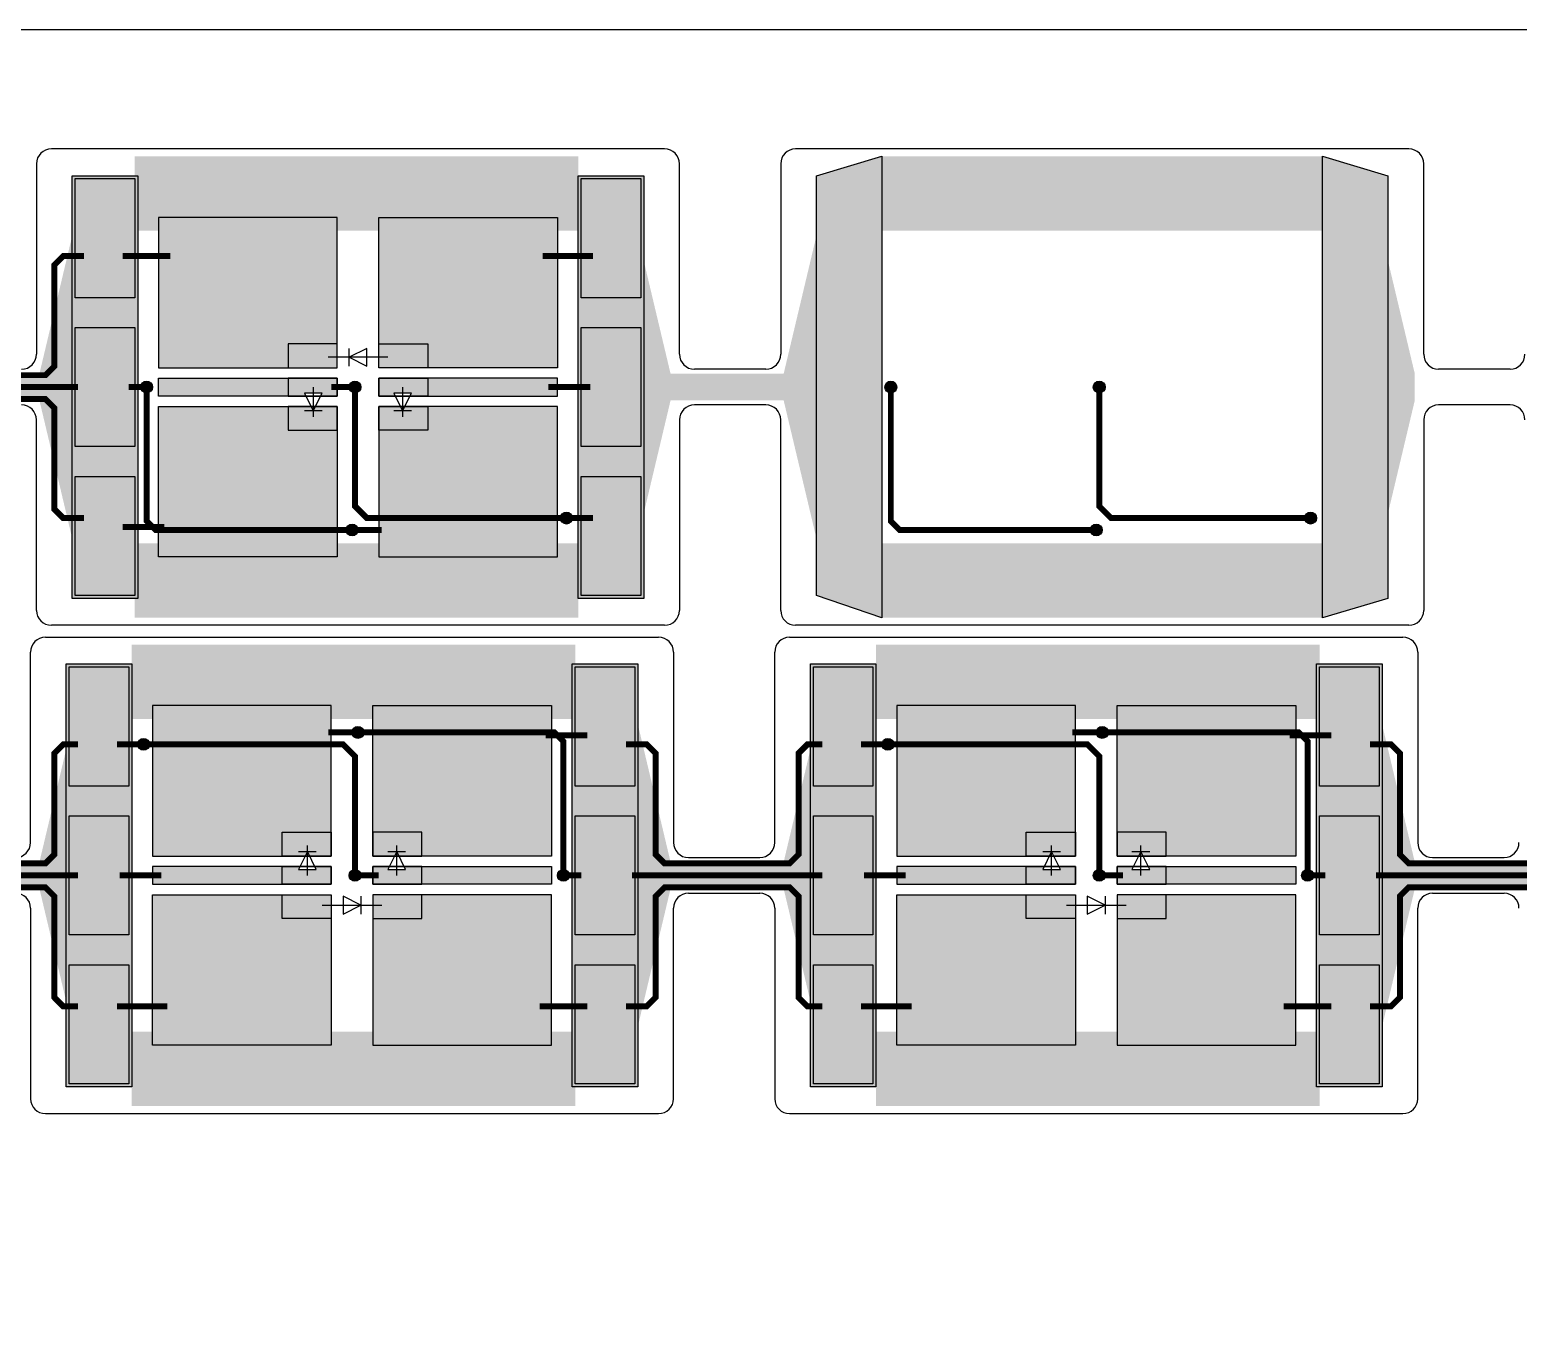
# Model space of a CAD drawing. Extents: x 1822 to 2392, y 725 to 1125.
# Drawn here: x 1937.3 to 2037.3, y 1037.2 to 1125.2 of the extents above; entities that cross this region are included whole.
import ezdxf

# ---------------------------------------------------------------- set-up
doc = ezdxf.new("R2010")
doc.units = 0
doc.header["$LTSCALE"] = 0.2
doc.layers.get('0').update_dxf_attribs({"linetype": 'CONTINUOUS'})
for name, color, linetype in [('BS', 1, 'CONTINUOUS'), ('Durchsteiger', 3, 'CONTINUOUS'), ('LED', 7, 'CONTINUOUS'), ('LS', 5, 'CONTINUOUS'), ('Rand', 6, 'CONTINUOUS')]:
    doc.layers.add(name, color=color, linetype=linetype)

# ---------------------------------------------------------------- blocks, each defined once
blk = doc.blocks.new('A2Q')
blk.add_lwpolyline([(0, 0), (570, 0), (570, 400), (0, 400)], close=True)

msp = doc.modelspace()

# ---------------------------------------------------------------- hatches: boundary and pattern name
at = {"layer": 'BS'}
h = msp.add_hatch(color=256, dxfattribs=at)
h.paths.add_polyline_path([(1944.4, 1095.2), (1940.4, 1095.2), (1940.4, 1087.2), (1944.4, 1087.2)])
h.paths.add_polyline_path([(1944.4, 1105.2), (1940.4, 1105.2), (1940.4, 1097.2), (1944.4, 1097.2)])
h.paths.add_polyline_path([(1944.4, 1115.2), (1940.4, 1115.2), (1940.4, 1107.2), (1944.4, 1107.2)])
h = msp.add_hatch(color=256, dxfattribs=at)
h.paths.add_polyline_path([(1978.4, 1095.2), (1974.4, 1095.2), (1974.4, 1087.2), (1978.4, 1087.2)])
h.paths.add_polyline_path([(1978.4, 1105.2), (1974.4, 1105.2), (1974.4, 1097.2), (1978.4, 1097.2)])
h.paths.add_polyline_path([(1978.4, 1115.2), (1974.4, 1115.2), (1974.4, 1107.2), (1978.4, 1107.2)])
h = msp.add_hatch(color=256, dxfattribs=at)
h.paths.add_polyline_path([(1972.8, 1089.8), (1972.8, 1099.9), (1964.1, 1099.9), (1964.1, 1098.3), (1960.8, 1098.3), (1960.8, 1089.8)])
h.paths.add_polyline_path([(1972.8, 1100.6), (1972.8, 1101.8), (1964.1, 1101.8), (1964.1, 1100.6)])
h.paths.add_polyline_path([(1972.8, 1102.5), (1972.8, 1112.6), (1960.8, 1112.6), (1960.8, 1104.1), (1964.1, 1104.1), (1964.1, 1102.5)])
h.paths.add_polyline_path([(1954.7, 1102.5), (1954.7, 1104.1), (1958, 1104.1), (1958, 1112.6), (1946, 1112.6), (1946, 1102.5)])
h.paths.add_polyline_path([(1954.7, 1100.6), (1954.7, 1101.8), (1946, 1101.8), (1946, 1100.6)])
h.paths.add_polyline_path([(1958, 1089.8), (1958, 1098.3), (1954.7, 1098.3), (1954.7, 1099.9), (1946, 1099.9), (1946, 1089.8)])
h.paths.add_polyline_path([(1958, 1098.3), (1958, 1099.9), (1956.55, 1099.9), (1956.4, 1099.6), (1956.25, 1099.9), (1954.7, 1099.9), (1954.7, 1098.3)], flags=17)
h.paths.add_polyline_path([(1958, 1100.6), (1958, 1101.8), (1954.7, 1101.8), (1954.7, 1100.6), (1955.9, 1100.6), (1955.8, 1100.8), (1957, 1100.8), (1956.9, 1100.6)])
h.paths.add_polyline_path([(1958, 1102.5), (1958, 1104.1), (1954.7, 1104.1), (1954.7, 1102.5)], flags=17)
h.paths.add_polyline_path([(1964.1, 1102.5), (1964.1, 1104.1), (1960.8, 1104.1), (1960.8, 1102.5)], flags=16)
h.paths.add_polyline_path([(1964.1, 1100.6), (1964.1, 1101.8), (1960.8, 1101.8), (1960.8, 1100.6), (1961.9, 1100.6), (1961.8, 1100.8), (1963, 1100.8), (1962.9, 1100.6)])
h.paths.add_polyline_path([(1964.1, 1098.3), (1964.1, 1099.9), (1962.55, 1099.9), (1962.4, 1099.6), (1962.25, 1099.9), (1960.8, 1099.9), (1960.8, 1098.3)], flags=17)
h = msp.add_hatch(color=256, dxfattribs=at)
h.paths.add_polyline_path([(1944, 1082.4), (1940, 1082.4), (1940, 1074.4), (1944, 1074.4)])
h.paths.add_polyline_path([(1944, 1072.4), (1940, 1072.4), (1940, 1064.4), (1944, 1064.4)])
h.paths.add_polyline_path([(1944, 1062.4), (1940, 1062.4), (1940, 1054.4), (1944, 1054.4)])
h = msp.add_hatch(color=256, dxfattribs=at)
h.paths.add_polyline_path([(1978, 1082.4), (1974, 1082.4), (1974, 1074.4), (1978, 1074.4)])
h.paths.add_polyline_path([(1978, 1072.4), (1974, 1072.4), (1974, 1064.4), (1978, 1064.4)])
h.paths.add_polyline_path([(1978, 1062.4), (1974, 1062.4), (1974, 1054.4), (1978, 1054.4)])
h = msp.add_hatch(color=256, dxfattribs=at)
h.paths.add_polyline_path([(1994, 1082.4), (1990, 1082.4), (1990, 1074.4), (1994, 1074.4)])
h.paths.add_polyline_path([(1994, 1072.4), (1990, 1072.4), (1990, 1064.4), (1994, 1064.4)])
h.paths.add_polyline_path([(1994, 1062.4), (1990, 1062.4), (1990, 1054.4), (1994, 1054.4)])
h = msp.add_hatch(color=256, dxfattribs=at)
h.paths.add_polyline_path([(2028, 1082.4), (2024, 1082.4), (2024, 1074.4), (2028, 1074.4)])
h.paths.add_polyline_path([(2028, 1072.4), (2024, 1072.4), (2024, 1064.4), (2028, 1064.4)])
h.paths.add_polyline_path([(2028, 1062.4), (2024, 1062.4), (2024, 1054.4), (2028, 1054.4)])
h = msp.add_hatch(color=256, dxfattribs=at)
h.paths.add_polyline_path([(1945.6, 1079.8), (1945.6, 1069.7), (1954.3, 1069.7), (1954.3, 1071.3), (1957.6, 1071.3), (1957.6, 1079.8)])
h.paths.add_polyline_path([(1945.6, 1069), (1945.6, 1067.8), (1954.3, 1067.8), (1954.3, 1069)])
h.paths.add_polyline_path([(1945.6, 1067.1), (1945.6, 1057), (1957.6, 1057), (1957.6, 1065.5), (1954.3, 1065.5), (1954.3, 1067.1)])
h.paths.add_polyline_path([(1963.7, 1067.1), (1963.7, 1065.5), (1960.4, 1065.5), (1960.4, 1057), (1972.4, 1057), (1972.4, 1067.1)])
h.paths.add_polyline_path([(1963.7, 1069), (1963.7, 1067.8), (1972.4, 1067.8), (1972.4, 1069)])
h.paths.add_polyline_path([(1960.4, 1079.8), (1960.4, 1071.3), (1963.7, 1071.3), (1963.7, 1069.7), (1972.4, 1069.7), (1972.4, 1079.8)])
h.paths.add_polyline_path([(1960.4, 1071.3), (1960.4, 1069.7), (1961.85, 1069.7), (1962, 1070), (1962.15, 1069.7), (1963.7, 1069.7), (1963.7, 1071.3)], flags=17)
h.paths.add_polyline_path([(1960.4, 1069), (1960.4, 1067.8), (1963.7, 1067.8), (1963.7, 1069), (1962.5, 1069), (1962.6, 1068.8), (1961.4, 1068.8), (1961.5, 1069)])
h.paths.add_polyline_path([(1960.4, 1067.1), (1960.4, 1065.5), (1963.7, 1065.5), (1963.7, 1067.1)], flags=17)
h.paths.add_polyline_path([(1954.3, 1067.1), (1954.3, 1065.5), (1957.6, 1065.5), (1957.6, 1067.1)], flags=16)
h.paths.add_polyline_path([(1954.3, 1069), (1954.3, 1067.8), (1957.6, 1067.8), (1957.6, 1069), (1956.5, 1069), (1956.6, 1068.8), (1955.4, 1068.8), (1955.5, 1069)])
h.paths.add_polyline_path([(1954.3, 1071.3), (1954.3, 1069.7), (1955.85, 1069.7), (1956, 1070), (1956.15, 1069.7), (1957.6, 1069.7), (1957.6, 1071.3)], flags=17)
h = msp.add_hatch(color=256, dxfattribs=at)
h.paths.add_polyline_path([(1995.6, 1079.8), (1995.6, 1069.7), (2004.3, 1069.7), (2004.3, 1071.3), (2007.6, 1071.3), (2007.6, 1079.8)])
h.paths.add_polyline_path([(1995.6, 1069), (1995.6, 1067.8), (2004.3, 1067.8), (2004.3, 1069)])
h.paths.add_polyline_path([(1995.6, 1067.1), (1995.6, 1057), (2007.6, 1057), (2007.6, 1065.5), (2004.3, 1065.5), (2004.3, 1067.1)])
h.paths.add_polyline_path([(2013.7, 1067.1), (2013.7, 1065.5), (2010.4, 1065.5), (2010.4, 1057), (2022.4, 1057), (2022.4, 1067.1)])
h.paths.add_polyline_path([(2013.7, 1069), (2013.7, 1067.8), (2022.4, 1067.8), (2022.4, 1069)])
h.paths.add_polyline_path([(2010.4, 1079.8), (2010.4, 1071.3), (2013.7, 1071.3), (2013.7, 1069.7), (2022.4, 1069.7), (2022.4, 1079.8)])
h.paths.add_polyline_path([(2010.4, 1071.3), (2010.4, 1069.7), (2011.85, 1069.7), (2012, 1070), (2012.15, 1069.7), (2013.7, 1069.7), (2013.7, 1071.3)], flags=17)
h.paths.add_polyline_path([(2010.4, 1069), (2010.4, 1067.8), (2013.7, 1067.8), (2013.7, 1069), (2012.5, 1069), (2012.6, 1068.8), (2011.4, 1068.8), (2011.5, 1069)])
h.paths.add_polyline_path([(2010.4, 1067.1), (2010.4, 1065.5), (2013.7, 1065.5), (2013.7, 1067.1)], flags=17)
h.paths.add_polyline_path([(2004.3, 1067.1), (2004.3, 1065.5), (2007.6, 1065.5), (2007.6, 1067.1)], flags=16)
h.paths.add_polyline_path([(2004.3, 1069), (2004.3, 1067.8), (2007.6, 1067.8), (2007.6, 1069), (2006.5, 1069), (2006.6, 1068.8), (2005.4, 1068.8), (2005.5, 1069)])
h.paths.add_polyline_path([(2004.3, 1071.3), (2004.3, 1069.7), (2005.85, 1069.7), (2006, 1070), (2006.15, 1069.7), (2007.6, 1069.7), (2007.6, 1071.3)], flags=17)
at = {"layer": 'Durchsteiger'}
for points in [[(1945.2, 1100.8, 1), (1945.2, 1101.6, 1)], [(1959.2, 1100.8, 1), (1959.2, 1101.6, 1)], [(1995.2, 1100.8, 1), (1995.2, 1101.6, 1)], [(2009.2, 1100.8, 1), (2009.2, 1101.6, 1)], [(1959, 1091.2, 1), (1959, 1092, 1)], [(1973.4, 1092, 1), (1973.4, 1092.8, 1)], [(2009, 1091.2, 1), (2009, 1092, 1)], [(2023.4, 1092, 1), (2023.4, 1092.8, 1)], [(1959.4, 1078.4, 1), (1959.4, 1077.6, 1)], [(2009.4, 1078.4, 1), (2009.4, 1077.6, 1)], [(1945, 1077.6, 1), (1945, 1076.8, 1)], [(1995, 1077.6, 1), (1995, 1076.8, 1)], [(1959.2, 1068.8, 1), (1959.2, 1068, 1)], [(1973.2, 1068.8, 1), (1973.2, 1068, 1)], [(2009.2, 1068.8, 1), (2009.2, 1068, 1)], [(2023.2, 1068.8, 1), (2023.2, 1068, 1)]]:
    msp.add_hatch(color=256, dxfattribs=at).paths.add_polyline_path(points)
at = {"layer": 'LS'}
for points in [[(1994.6, 1116.7), (1990.2, 1115.4), (1990.2, 1087.2), (1994.6, 1085.7)], [(2028.6, 1115.4), (2024.2, 1116.7), (2024.2, 1085.7), (2028.6, 1087)], [(1944.6, 1115.4), (1940.2, 1115.4), (1940.2, 1087), (1944.6, 1087)], [(1978.6, 1115.4), (1974.2, 1115.4), (1974.2, 1087), (1978.6, 1087)], [(1944.2, 1082.6), (1939.8, 1082.6), (1939.8, 1054.2), (1944.2, 1054.2)], [(1978.2, 1082.6), (1973.8, 1082.6), (1973.8, 1054.2), (1978.2, 1054.2)], [(1994.2, 1082.6), (1989.8, 1082.6), (1989.8, 1054.2), (1994.2, 1054.2)], [(2028.2, 1082.6), (2023.8, 1082.6), (2023.8, 1054.2), (2028.2, 1054.2)]]:
    msp.add_hatch(color=256, dxfattribs=at).paths.add_polyline_path(points)

# ---------------------------------------------------------------- linework, layer by layer
at = {"layer": 'BS'}
for p, q in [((1959.6, 1101.2), (1959.2, 1101.2)), ((1959.4, 1101.4), (1959.4, 1101)), ((1958.8, 1068.4), (1959.2, 1068.4)), ((1959, 1068.2), (1959, 1068.6)), ((2008.8, 1068.4), (2009.2, 1068.4)), ((2009, 1068.2), (2009, 1068.6))]:
    msp.add_line(p, q, dxfattribs=at)
for points in [[(1944.4, 1115.2), (1944.4, 1107.2), (1940.4, 1107.2), (1940.4, 1115.2)], [(1978.4, 1115.2), (1978.4, 1107.2), (1974.4, 1107.2), (1974.4, 1115.2)], [(1958, 1102.5), (1958, 1112.6), (1946, 1112.6), (1946, 1102.5)], [(1960.8, 1102.5), (1960.8, 1112.6), (1972.8, 1112.6), (1972.8, 1102.5)], [(1944.4, 1105.2), (1944.4, 1097.2), (1940.4, 1097.2), (1940.4, 1105.2)], [(1978.4, 1105.2), (1978.4, 1097.2), (1974.4, 1097.2), (1974.4, 1105.2)], [(1954.7, 1104.1), (1954.7, 1102.5), (1958, 1102.5), (1958, 1104.1)], [(1964.1, 1104.1), (1964.1, 1102.5), (1960.8, 1102.5), (1960.8, 1104.1)], [(1958, 1101.8), (1958, 1100.6), (1946, 1100.6), (1946, 1101.8)], [(1954.7, 1101.8), (1954.7, 1100.6), (1958, 1100.6), (1958, 1101.8)], [(1964.1, 1101.8), (1964.1, 1100.6), (1960.8, 1100.6), (1960.8, 1101.8)], [(1960.8, 1101.8), (1960.8, 1100.6), (1972.8, 1100.6), (1972.8, 1101.8)], [(1958, 1099.9), (1958, 1089.8), (1946, 1089.8), (1946, 1099.9)], [(1954.7, 1099.9), (1954.7, 1098.3), (1958, 1098.3), (1958, 1099.9)], [(1964.1, 1099.9), (1964.1, 1098.3), (1960.8, 1098.3), (1960.8, 1099.9)], [(1960.8, 1099.9), (1960.8, 1089.8), (1972.8, 1089.8), (1972.8, 1099.9)], [(1944.4, 1095.2), (1944.4, 1087.2), (1940.4, 1087.2), (1940.4, 1095.2)], [(1978.4, 1095.2), (1978.4, 1087.2), (1974.4, 1087.2), (1974.4, 1095.2)], [(1940, 1074.4), (1940, 1082.4), (1944, 1082.4), (1944, 1074.4)], [(1974, 1074.4), (1974, 1082.4), (1978, 1082.4), (1978, 1074.4)], [(1990, 1074.4), (1990, 1082.4), (1994, 1082.4), (1994, 1074.4)], [(2024, 1074.4), (2024, 1082.4), (2028, 1082.4), (2028, 1074.4)], [(1957.6, 1069.7), (1957.6, 1079.8), (1945.6, 1079.8), (1945.6, 1069.7)], [(1960.4, 1069.7), (1960.4, 1079.8), (1972.4, 1079.8), (1972.4, 1069.7)], [(2007.6, 1069.7), (2007.6, 1079.8), (1995.6, 1079.8), (1995.6, 1069.7)], [(2010.4, 1069.7), (2010.4, 1079.8), (2022.4, 1079.8), (2022.4, 1069.7)], [(1940, 1064.4), (1940, 1072.4), (1944, 1072.4), (1944, 1064.4)], [(1974, 1064.4), (1974, 1072.4), (1978, 1072.4), (1978, 1064.4)], [(1990, 1064.4), (1990, 1072.4), (1994, 1072.4), (1994, 1064.4)], [(2024, 1064.4), (2024, 1072.4), (2028, 1072.4), (2028, 1064.4)], [(1954.3, 1069.7), (1954.3, 1071.3), (1957.6, 1071.3), (1957.6, 1069.7)], [(1963.7, 1069.7), (1963.7, 1071.3), (1960.4, 1071.3), (1960.4, 1069.7)], [(2004.3, 1069.7), (2004.3, 1071.3), (2007.6, 1071.3), (2007.6, 1069.7)], [(2013.7, 1069.7), (2013.7, 1071.3), (2010.4, 1071.3), (2010.4, 1069.7)], [(1957.6, 1067.8), (1957.6, 1069), (1945.6, 1069), (1945.6, 1067.8)], [(1960.4, 1067.8), (1960.4, 1069), (1972.4, 1069), (1972.4, 1067.8)], [(2007.6, 1067.8), (2007.6, 1069), (1995.6, 1069), (1995.6, 1067.8)], [(2010.4, 1067.8), (2010.4, 1069), (2022.4, 1069), (2022.4, 1067.8)], [(1954.3, 1067.8), (1954.3, 1069), (1957.6, 1069), (1957.6, 1067.8)], [(1963.7, 1067.8), (1963.7, 1069), (1960.4, 1069), (1960.4, 1067.8)], [(2004.3, 1067.8), (2004.3, 1069), (2007.6, 1069), (2007.6, 1067.8)], [(2013.7, 1067.8), (2013.7, 1069), (2010.4, 1069), (2010.4, 1067.8)], [(1957.6, 1067.1), (1957.6, 1057), (1945.6, 1057), (1945.6, 1067.1)], [(1954.3, 1065.5), (1954.3, 1067.1), (1957.6, 1067.1), (1957.6, 1065.5)], [(1963.7, 1065.5), (1963.7, 1067.1), (1960.4, 1067.1), (1960.4, 1065.5)], [(1960.4, 1067.1), (1960.4, 1057), (1972.4, 1057), (1972.4, 1067.1)], [(2007.6, 1067.1), (2007.6, 1057), (1995.6, 1057), (1995.6, 1067.1)], [(2004.3, 1065.5), (2004.3, 1067.1), (2007.6, 1067.1), (2007.6, 1065.5)], [(2013.7, 1065.5), (2013.7, 1067.1), (2010.4, 1067.1), (2010.4, 1065.5)], [(2010.4, 1067.1), (2010.4, 1057), (2022.4, 1057), (2022.4, 1067.1)], [(1940, 1054.4), (1940, 1062.4), (1944, 1062.4), (1944, 1054.4)], [(1974, 1054.4), (1974, 1062.4), (1978, 1062.4), (1978, 1054.4)], [(1990, 1054.4), (1990, 1062.4), (1994, 1062.4), (1994, 1054.4)], [(2024, 1054.4), (2024, 1062.4), (2028, 1062.4), (2028, 1054.4)]]:
    msp.add_lwpolyline(points, close=True, dxfattribs=at)
at = {"layer": 'BS', "const_width": 0.4}
for points in [[(1941, 1110), (1939.6, 1110), (1939, 1109.4), (1939, 1102.6), (1938.4, 1102), (1930, 1102), (1929.4, 1102.6), (1929.4, 1109.4), (1928.8, 1110), (1927.8, 1110)], [(1946.8, 1110), (1943.6, 1110)], [(1975.2, 1110), (1971.8, 1110)], [(1940.6, 1101.2), (1927.8, 1101.2)], [(1945, 1101.2), (1944, 1101.2)], [(1959, 1101.2), (1957.6, 1101.2)], [(1975, 1101.2), (1972.2, 1101.2)], [(1941, 1092.4), (1939.6, 1092.4), (1939, 1093), (1939, 1099.8), (1938.4, 1100.4), (1930, 1100.4), (1929.4, 1099.8), (1929.4, 1093), (1928.8, 1092.4), (1927.8, 1092.4)], [(1946.4, 1091.8), (1943.6, 1091.8)], [(1973.6, 1092.4), (1975.2, 1092.4)], [(1961, 1091.6), (1959.2, 1091.6)], [(1957.4, 1078), (1959.2, 1078)], [(1972, 1077.8), (1974.8, 1077.8)], [(2007.4, 1078), (2009.2, 1078)], [(2022, 1077.8), (2024.8, 1077.8)], [(1927.4, 1077.2), (1928.8, 1077.2), (1929.4, 1076.6), (1929.4, 1069.8), (1930, 1069.2), (1938.4, 1069.2), (1939, 1069.8), (1939, 1076.6), (1939.6, 1077.2), (1940.6, 1077.2)], [(1944.8, 1077.2), (1943.2, 1077.2)], [(1977.4, 1077.2), (1978.8, 1077.2), (1979.4, 1076.6), (1979.4, 1069.8), (1980, 1069.2), (1988.4, 1069.2), (1989, 1069.8), (1989, 1076.6), (1989.6, 1077.2), (1990.6, 1077.2)], [(1994.8, 1077.2), (1993.2, 1077.2)], [(2027.4, 1077.2), (2028.8, 1077.2), (2029.4, 1076.6), (2029.4, 1069.8), (2030, 1069.2), (2038.4, 1069.2), (2039, 1069.8), (2039, 1076.6), (2039.6, 1077.2), (2040.6, 1077.2)], [(1927.8, 1068.4), (1940.6, 1068.4)], [(1943.4, 1068.4), (1946.2, 1068.4)], [(1959.4, 1068.4), (1960.8, 1068.4)], [(1973.4, 1068.4), (1974.4, 1068.4)], [(1977.8, 1068.4), (1990.6, 1068.4)], [(1993.4, 1068.4), (1996.2, 1068.4)], [(2009.4, 1068.4), (2010.8, 1068.4)], [(2023.4, 1068.4), (2024.4, 1068.4)], [(2027.8, 1068.4), (2040.6, 1068.4)], [(1927.4, 1059.6), (1928.8, 1059.6), (1929.4, 1060.2), (1929.4, 1067), (1930, 1067.6), (1938.4, 1067.6), (1939, 1067), (1939, 1060.2), (1939.6, 1059.6), (1940.6, 1059.6)], [(1977.4, 1059.6), (1978.8, 1059.6), (1979.4, 1060.2), (1979.4, 1067), (1980, 1067.6), (1988.4, 1067.6), (1989, 1067), (1989, 1060.2), (1989.6, 1059.6), (1990.6, 1059.6)], [(2027.4, 1059.6), (2028.8, 1059.6), (2029.4, 1060.2), (2029.4, 1067), (2030, 1067.6), (2038.4, 1067.6), (2039, 1067), (2039, 1060.2), (2039.6, 1059.6), (2040.6, 1059.6)], [(1943.2, 1059.6), (1946.6, 1059.6)], [(1971.6, 1059.6), (1974.8, 1059.6)], [(1993.2, 1059.6), (1996.6, 1059.6)], [(2021.6, 1059.6), (2024.8, 1059.6)]]:
    msp.add_lwpolyline(points, dxfattribs=at)
at = {"layer": 'Durchsteiger'}
for centre in [(1945.2, 1101.2), (1959.2, 1101.2), (1995.2, 1101.2), (2009.2, 1101.2), (1959, 1091.6), (1973.4, 1092.4), (2009, 1091.6), (2023.4, 1092.4), (1959.4, 1078), (2009.4, 1078), (1945, 1077.2), (1995, 1077.2), (1959.2, 1068.4), (1973.2, 1068.4), (2009.2, 1068.4), (2023.2, 1068.4)]:
    msp.add_circle(centre, 0.4, dxfattribs=at)
at = {"layer": 'LED'}
for p, q in [((1961.4, 1103.2), (1957.4, 1103.2)), ((1960, 1103.8), (1958.8, 1103.2)), ((1958.8, 1102.6), (1958.8, 1103.8)), ((1958.8, 1103.2), (1960, 1102.6)), ((1960, 1102.6), (1960, 1103.8)), ((1956.4, 1101.2), (1956.4, 1099.2)), ((1962.4, 1101.2), (1962.4, 1099.2)), ((1957, 1100.8), (1955.8, 1100.8)), ((1955.8, 1100.8), (1956.4, 1099.6)), ((1956.4, 1099.6), (1957, 1100.8)), ((1963, 1100.8), (1961.8, 1100.8)), ((1961.8, 1100.8), (1962.4, 1099.6)), ((1962.4, 1099.6), (1963, 1100.8)), ((1957, 1099.6), (1955.8, 1099.6)), ((1963, 1099.6), (1961.8, 1099.6)), ((1956, 1070), (1955.4, 1068.8)), ((1955.4, 1070), (1956.6, 1070)), ((1956, 1068.4), (1956, 1070.4)), ((1956.6, 1068.8), (1956, 1070)), ((1962, 1070), (1961.4, 1068.8)), ((1961.4, 1070), (1962.6, 1070)), ((1962, 1068.4), (1962, 1070.4)), ((1962.6, 1068.8), (1962, 1070)), ((2006, 1070), (2005.4, 1068.8)), ((2005.4, 1070), (2006.6, 1070)), ((2006, 1068.4), (2006, 1070.4)), ((2006.6, 1068.8), (2006, 1070)), ((2012, 1070), (2011.4, 1068.8)), ((2011.4, 1070), (2012.6, 1070)), ((2012, 1068.4), (2012, 1070.4)), ((2012.6, 1068.8), (2012, 1070)), ((1955.4, 1068.8), (1956.6, 1068.8)), ((1961.4, 1068.8), (1962.6, 1068.8)), ((2005.4, 1068.8), (2006.6, 1068.8)), ((2011.4, 1068.8), (2012.6, 1068.8)), ((1958.4, 1067), (1958.4, 1065.8)), ((1959.6, 1066.4), (1958.4, 1067)), ((1959.6, 1067), (1959.6, 1065.8)), ((2008.4, 1067), (2008.4, 1065.8)), ((2009.6, 1066.4), (2008.4, 1067)), ((2009.6, 1067), (2009.6, 1065.8)), ((1957, 1066.4), (1961, 1066.4)), ((1958.4, 1065.8), (1959.6, 1066.4)), ((2007, 1066.4), (2011, 1066.4)), ((2008.4, 1065.8), (2009.6, 1066.4))]:
    msp.add_line(p, q, dxfattribs=at)
at = {"layer": 'LS'}
for points in [[(1930.4, 1101.2, 1.8, 22, 0), (1928, 1101.2, 30, 30, 0)], [(1938, 1101.2, 1.8, 22, 0), (1940.4, 1101.2, 30, 30, 0)], [(1980.4, 1101.2, 1.8, 22, 0), (1978, 1101.2, 30, 30, 0)], [(1988, 1101.2, 1.8, 22, 0), (1990.4, 1101.2, 30, 30, 0)], [(2030.4, 1101.2, 1.8, 22, 0), (2028, 1101.2, 30, 30, 0)], [(1930.4, 1068.4, 1.8, 22, 0), (1928, 1068.4, 30, 30, 0)], [(1938, 1068.4, 1.8, 22, 0), (1940.4, 1068.4, 30, 30, 0)], [(1980.4, 1068.4, 1.8, 22, 0), (1978, 1068.4, 30, 30, 0)], [(1988, 1068.4, 1.8, 22, 0), (1990.4, 1068.4, 30, 30, 0)], [(2030.4, 1068.4, 1.8, 22, 0), (2028, 1068.4, 30, 30, 0)], [(2038, 1068.4, 1.8, 22, 0), (2040.4, 1068.4, 30, 30, 0)]]:
    msp.add_lwpolyline(points, format="xyseb", dxfattribs=at)
for points, const_width in [([(1974.2, 1114.2), (1944.4, 1114.2)], 5), ([(2024.2, 1114.2), (1994.6, 1114.2)], 5), ([(1938, 1101.2), (1930.4, 1101.2)], 1.8), ([(1988, 1101.2), (1980.4, 1101.2)], 1.8), ([(1958.8, 1091.6), (1945.8, 1091.6), (1945.2, 1092.2), (1945.2, 1100.6), (1945.2, 1101)], 0.4), ([(1973.2, 1092.4), (1969, 1092.4), (1960, 1092.4), (1959.2, 1093.2), (1959.2, 1101)], 0.4), ([(2008.8, 1091.6), (1995.8, 1091.6), (1995.2, 1092.2), (1995.2, 1100.6), (1995.2, 1101)], 0.4), ([(2023.2, 1092.4), (2019, 1092.4), (2010, 1092.4), (2009.2, 1093.2), (2009.2, 1101)], 0.4), ([(1974.2, 1088.2), (1944.4, 1088.2)], 5), ([(2024.2, 1088.2), (1994.6, 1088.2)], 5), ([(1944.2, 1081.4), (1974, 1081.4)], 5), ([(1994.2, 1081.4), (2024, 1081.4)], 5), ([(1959.6, 1078), (1972.6, 1078), (1973.2, 1077.4), (1973.2, 1069), (1973.2, 1068.6)], 0.4), ([(2009.6, 1078), (2022.6, 1078), (2023.2, 1077.4), (2023.2, 1069), (2023.2, 1068.6)], 0.4), ([(1945.2, 1077.2), (1949.4, 1077.2), (1958.4, 1077.2), (1959.2, 1076.4), (1959.2, 1068.6)], 0.4), ([(1995.2, 1077.2), (1999.4, 1077.2), (2008.4, 1077.2), (2009.2, 1076.4), (2009.2, 1068.6)], 0.4), ([(1930.4, 1068.4), (1938, 1068.4)], 1.8), ([(1980.4, 1068.4), (1988, 1068.4)], 1.8), ([(2030.4, 1068.4), (2038, 1068.4)], 1.8), ([(1944.2, 1055.4), (1974, 1055.4)], 5), ([(1994.2, 1055.4), (2024, 1055.4)], 5)]:
    msp.add_lwpolyline(points, dxfattribs=dict(at, const_width=const_width))
for points in [[(1994.6, 1116.7), (1994.6, 1085.7), (1990.2, 1087.2), (1990.2, 1115.4)], [(2028.6, 1115.4), (2028.6, 1087), (2024.2, 1085.7), (2024.2, 1116.7)], [(1944.6, 1115.4), (1944.6, 1087), (1940.2, 1087), (1940.2, 1115.4)], [(1978.6, 1115.4), (1978.6, 1087), (1974.2, 1087), (1974.2, 1115.4)], [(1939.8, 1054.2), (1939.8, 1082.6), (1944.2, 1082.6), (1944.2, 1054.2)], [(1973.8, 1054.2), (1973.8, 1082.6), (1978.2, 1082.6), (1978.2, 1054.2)], [(1989.8, 1054.2), (1989.8, 1082.6), (1994.2, 1082.6), (1994.2, 1054.2)], [(2023.8, 1054.2), (2023.8, 1082.6), (2028.2, 1082.6), (2028.2, 1054.2)]]:
    msp.add_lwpolyline(points, close=True, dxfattribs=at)
at = {"layer": 'Rand'}
for p, q in [((1980, 1117.2), (1938.8, 1117.2)), ((2030, 1117.2), (1988.8, 1117.2)), ((1937.8, 1116.2), (1937.8, 1103.4)), ((1981, 1103.4), (1981, 1116.2)), ((1981, 1103.4), (1981, 1116.2)), ((1987.8, 1116.2), (1987.8, 1103.4)), ((2031, 1103.4), (2031, 1116.2)), ((2031, 1103.4), (2031, 1116.2)), ((1986.8, 1102.4), (1982, 1102.4)), ((1986.8, 1102.4), (1982, 1102.4)), ((2036.8, 1102.4), (2032, 1102.4)), ((2036.8, 1102.4), (2032, 1102.4)), ((1986.8, 1100), (1982, 1100)), ((1986.8, 1100), (1982, 1100)), ((2036.8, 1100), (2032, 1100)), ((2036.8, 1100), (2032, 1100)), ((1937.8, 1086.2), (1937.8, 1099)), ((1981, 1099), (1981, 1086.2)), ((1981, 1099), (1981, 1086.2)), ((1987.8, 1086.2), (1987.8, 1099)), ((2031, 1099), (2031, 1086.2)), ((2031, 1099), (2031, 1086.2)), ((1980, 1085.2), (1938.8, 1085.2)), ((2030, 1085.2), (1988.8, 1085.2)), ((1938.4, 1084.4), (1979.6, 1084.4)), ((1988.4, 1084.4), (2029.6, 1084.4)), ((1937.4, 1070.6), (1937.4, 1083.4)), ((1937.4, 1070.6), (1937.4, 1083.4)), ((1980.6, 1083.4), (1980.6, 1070.6)), ((1987.4, 1070.6), (1987.4, 1083.4)), ((1987.4, 1070.6), (1987.4, 1083.4)), ((2030.6, 1083.4), (2030.6, 1070.6)), ((1981.6, 1069.6), (1986.4, 1069.6)), ((1981.6, 1069.6), (1986.4, 1069.6)), ((2031.6, 1069.6), (2036.4, 1069.6)), ((2031.6, 1069.6), (2036.4, 1069.6)), ((1981.6, 1067.2), (1986.4, 1067.2)), ((1981.6, 1067.2), (1986.4, 1067.2)), ((2031.6, 1067.2), (2036.4, 1067.2)), ((2031.6, 1067.2), (2036.4, 1067.2)), ((1937.4, 1066.2), (1937.4, 1053.4)), ((1937.4, 1066.2), (1937.4, 1053.4)), ((1980.6, 1053.4), (1980.6, 1066.2)), ((1987.4, 1066.2), (1987.4, 1053.4)), ((1987.4, 1066.2), (1987.4, 1053.4)), ((2030.6, 1053.4), (2030.6, 1066.2)), ((1938.4, 1052.4), (1979.6, 1052.4)), ((1988.4, 1052.4), (2029.6, 1052.4))]:
    msp.add_line(p, q, dxfattribs=at)
for centre, start, end in [((1938.8, 1116.2), 90, 180), ((1980, 1116.2), 0, 90), ((1980, 1116.2), 0, 90), ((1988.8, 1116.2), 90, 180), ((2030, 1116.2), 0, 90), ((2030, 1116.2), 0, 90), ((1936.8, 1103.4), 270, 0), ((1982, 1103.4), 180, 270), ((1982, 1103.4), 180, 270), ((1986.8, 1103.4), 270, 0), ((2032, 1103.4), 180, 270), ((2032, 1103.4), 180, 270), ((2036.8, 1103.4), 270, 0), ((1936.8, 1099), 0, 90), ((1982, 1099), 90, 180), ((1982, 1099), 90, 180), ((1986.8, 1099), 0, 90), ((2032, 1099), 90, 180), ((2032, 1099), 90, 180), ((2036.8, 1099), 0, 90), ((1938.8, 1086.2), 180, 270), ((1980, 1086.2), 270, 0), ((1980, 1086.2), 270, 0), ((1988.8, 1086.2), 180, 270), ((2030, 1086.2), 270, 0), ((2030, 1086.2), 270, 0), ((1938.4, 1083.4), 90, 180), ((1938.4, 1083.4), 90, 180), ((1979.6, 1083.4), 0, 90), ((1988.4, 1083.4), 90, 180), ((1988.4, 1083.4), 90, 180), ((2029.6, 1083.4), 0, 90), ((1936.4, 1070.6), 270, 0), ((1936.4, 1070.6), 270, 0), ((1981.6, 1070.6), 180, 270), ((1986.4, 1070.6), 270, 0), ((1986.4, 1070.6), 270, 0), ((2031.6, 1070.6), 180, 270), ((2036.4, 1070.6), 270, 0), ((2036.4, 1070.6), 270, 0), ((1936.4, 1066.2), 0, 90), ((1936.4, 1066.2), 0, 90), ((1981.6, 1066.2), 90, 180), ((1986.4, 1066.2), 0, 90), ((1986.4, 1066.2), 0, 90), ((2031.6, 1066.2), 90, 180), ((2036.4, 1066.2), 0, 90), ((2036.4, 1066.2), 0, 90), ((1938.4, 1053.4), 180, 270), ((1938.4, 1053.4), 180, 270), ((1979.6, 1053.4), 270, 0), ((1988.4, 1053.4), 180, 270), ((1988.4, 1053.4), 180, 270), ((2029.6, 1053.4), 270, 0)]:
    msp.add_arc(centre, 1, start, end, dxfattribs=at)

# ---------------------------------------------------------------- block references
at = {"layer": 'LS'}
msp.add_blockref('A2Q', (1822.2, 725.2), dxfattribs=at)

doc.saveas('drawing.dxf')
